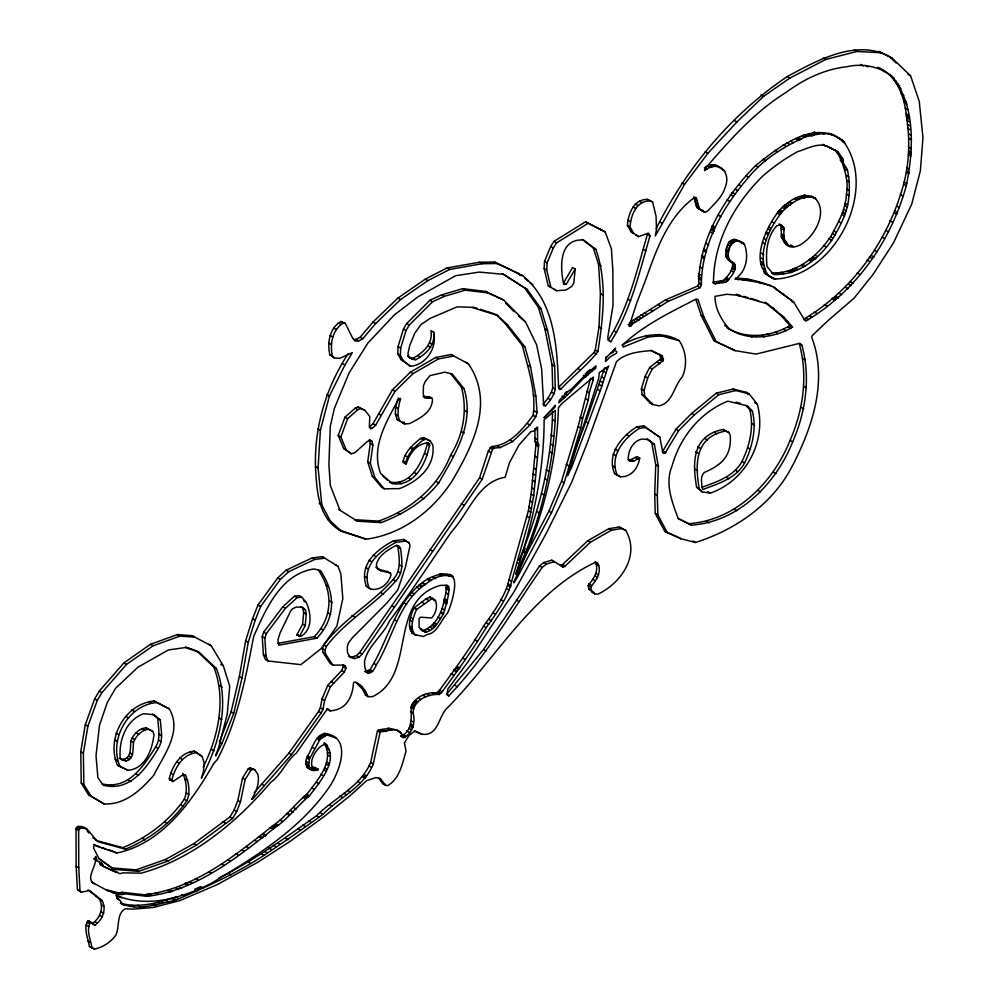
<?xml version="1.0" encoding="UTF-8"?>
<svg xmlns="http://www.w3.org/2000/svg" width="999" height="999" viewBox="0 0 999 999"><rect width="100%" height="100%" fill="white"/><g stroke="black" fill="none" stroke-linecap="round" stroke-linejoin="round"><path stroke-width="1.5" d="M439.41 694.455C428.446 693.668 412.737 700.199 413.186 713.161C415.609 721.99 412.537 734.115 403.509 737.574L400.886 736.063C412.287 731.768 411.65 717.357 411.014 707.429C414.26 696.902 429.545 689.572 439.41 694.455L442.245 691.658C457.542 670.741 472.652 649.924 486.163 627.672C496.053 613.436 507.767 598.488 511.6 581.343L529.657 517.857L533.741 495.629L538.673 445.129L537.612 442.957L535.002 441.446L534.902 428.509L537.512 430.02L537.612 442.957M519.03 560.377C538.686 513.411 551.623 463.012 552.547 411.963M555.157 421.128L555.269 410.339L544.13 419.742C544.055 472.552 532.517 524.637 515.596 574.375C538.936 526.848 551.935 473.963 555.157 421.128L552.547 419.617M726.373 257.542L735.214 264.71C736.038 271.466 730.631 277.41 726.348 281.893L715.321 283.791L712.699 282.292L723.726 280.382C728.021 275.899 733.416 269.955 732.604 263.199C724.075 259.178 724.55 249.575 728.845 242.407C733.291 236.813 739.735 241.009 744.355 244.156C749.1 256.056 746.515 271.653 735.039 279.071C746.578 280.157 759.877 281.993 771.465 286.139C760.152 281.643 747.914 278.197 735.564 278.234L738.186 279.745M203.197 767.107C218.356 736.8 226.361 699.587 213.848 667.095L196.466 650.699M625.749 530.407L621.89 528.558L611.488 530.182L590.409 542.22L565.209 566.033L563.086 566.933L560.464 565.422L562.587 564.522L587.787 540.709L608.878 528.671L619.28 527.047L625.749 530.407C640.384 555.544 621.078 583.141 597.976 594.143L594.68 593.881L591.433 590.459L590.809 587.05C595.991 580.332 602.397 572.215 597.689 562.986L595.516 562.262C531.58 592.419 496.341 658.079 448.339 706.867C438.136 715.109 439.223 736.313 422.077 734.277L415.472 731.58L413.386 732.042L408.978 735.514L404.408 742.956L406.044 751.086C402.497 763.298 399.612 778.845 387.637 785.676L385.364 785.127L380.382 778.558L375.786 777.584L366.683 780.619L350.424 795.379L324.55 816.233L289.997 841.445L258.029 862.125L217.183 884.652L179.733 900.636L153.197 907.479L133.017 909.14L125.225 908.765C116.221 913.96 119.88 926.872 115.772 935.214C110.852 942.094 102.835 947.389 94.543 949.05L89.398 946.415C88.174 938.548 82.892 927.609 88.212 920.741L94.917 925.161C102.685 919.717 106.806 909.327 102.06 900.561L89.548 890.484L81.144 892.257L77.41 889.547L76.136 866.208L76.024 828.883L77.822 826.51C88.249 825.037 91.346 836.663 98.289 841.845L125.375 849.162C149.775 839.247 171.965 822.502 186.875 800.723C190.497 792.594 188.961 782.729 185.377 774.824L183.466 774.55L172.889 781.555L169.568 779.695L169.306 778.396C172.34 765.971 180.332 752.447 194.281 751.086L202.135 756.555L204.171 762.724L203.421 771.877L201.361 778.184C218.731 745.279 230.419 704.72 216.458 668.606L199.076 652.197L185.352 647.552L168.344 649.962L137.949 667.195L115.509 688.336L107.293 702.497L99.5 725.237L96.016 755.781L97.89 777.684L103.222 785.251C130.22 791.957 146.004 768.518 158.192 748.551C163.836 739.934 160.802 729.545 160.364 720.029L154.021 714.747L143.631 713.711C125.924 720.117 118.806 740.247 120.167 757.729L121.778 759.964L126.149 760.876C134.528 759.103 132.63 748.713 133.516 742.457C135.777 736.051 141.558 729.969 148.564 729.307L152.66 731.268L153.983 734.477C152.385 749.475 145.442 768.755 128.022 770.304L117.495 765.209C105.807 738.835 124.937 703.658 154.133 700.998L169.293 708.878C182.667 731.643 163.574 755.319 153.696 775.386C140.909 790.009 124.875 805.107 103.996 803.92L88.436 794.642L81.244 783.029L80.769 751.573L85.29 724.75L94.63 698.925L99.251 691.158L123.851 662.936L150.474 644.293L177.435 634.59L191.983 635.651L211.226 645.754L223.301 665.784L229.745 686.338L227.248 714.048L218.831 747.015L215.559 755.906L221.99 743.481L233.729 713.386L241.983 678.096L248.239 642.345L255.17 620.254L260.614 606.505L280.307 579.457L288.761 571.665L314.86 559.39L324.875 558.191L322.265 556.693L312.25 557.879L286.139 570.154L277.697 577.946L258.004 604.994L252.56 618.743L245.629 640.834L239.36 676.585L231.106 711.887L219.38 741.982L221.99 743.481M835.439 136.076C825.374 131.331 815.259 134.765 805.344 136.851C784.19 146.591 763.736 158.841 748.663 177.198C722.739 206.93 701.385 244.767 701.348 285.152L700.187 287.612L668.156 301.373L632.704 323.676L630.094 322.165L665.546 299.862L697.577 286.101L698.738 283.641C699.088 238.486 724.687 197.003 755.581 165.572C778.184 147.827 813.973 117.932 843.081 140.884C879.407 189.635 834.59 276.96 774.725 279.046C746.328 268.194 765.796 227.472 778.783 211.064C787.624 201.711 801.735 190.672 814.709 197.939C838.748 221.091 780.743 277.747 780.981 225.737L779.532 224.538L783.89 227.972L783.865 238.561L788.623 245.629M767.906 275.312C755.881 254.683 768.905 228.209 782.479 211.413C790.733 203.109 802.534 194.206 814.709 197.939M594.68 593.881L588.823 588.96L588.199 585.539C593.369 578.833 599.787 570.704 595.079 561.488M444.056 600.699L445.954 592.857L446.103 585.339L448.713 586.85C449.275 596.203 445.954 605.419 443.206 614.235C439.16 620.666 430.032 638.211 420.404 629.183L422.589 630.581C435.102 627.022 442.008 612.637 444.056 600.699L446.665 602.21M693.88 196.89L696.84 207.342C700.886 209.328 705.394 215.11 709.24 209.353C715.421 202.685 722.389 196.553 725.099 187.55C731.618 172.015 718.256 159.465 704.632 170.592L704.632 169.193C729.108 140.822 754.12 112.213 786.25 92.308C803.87 79.121 825.274 68.943 846.89 66.758C862.05 63.074 879.732 66.446 892.02 76.386C916.17 105.644 913.461 150.574 906.28 185.802C891.058 241.084 856.056 291.471 806.255 320.741L803.646 319.243C854.07 289.548 889.522 238.299 904.17 182.055C909.402 161.014 910.002 138.986 906.605 117.645C904.869 97.902 897.689 75.824 877.959 67.283M628.383 459.69L631.081 459.59L637.1 456.543L639.71 458.042C638.174 468.056 631.331 477.347 620.342 476.748L614.585 473.576C606.393 454.345 621.428 436.501 636.875 426.748L643.568 425.899L659.864 437.112L662.886 453.047L665.009 453.246L678.608 430.681L694.342 414.897L718.805 394.705L735.751 390.522L749.088 393.881L757.292 404.046C767.207 440.834 746.265 480.544 710.301 493.156L702.06 491.845L696.603 487.187C692.207 461.75 692.569 435.626 722.901 429.508L728.983 432.567L730.257 435.239C731.643 455.981 722.027 464.722 704.382 472.427C699.675 476.61 701.897 483.953 702.397 489.298L703.034 489.435C718.518 483.491 736.013 478.533 744.592 462.949C752.297 447.065 756.792 428.546 752.372 411.101L747.489 405.894L727.846 401.186C700.449 412 679.882 437.437 672.215 465.596C664.585 483.179 671.977 501.873 678.259 518.668L691.258 525.149C738.298 522.09 775.936 483.941 792.694 441.858C805.856 411.65 810.788 377.222 801.86 345.142L799.675 343.319L756.156 354.096L735.189 350.661L713.823 340.559L701.286 315.584L695.966 299.663M617.207 475.087C609.015 455.856 624.038 437.999 639.485 428.259L646.191 427.41M702.06 491.845L699.225 488.698C694.829 463.261 695.179 437.137 725.511 431.019L728.983 432.567M656.106 228.808C686.176 168.369 731.081 114.236 787.287 76.561C817.507 60.127 858.853 37.15 892.194 58.229L910.589 75.837L919.255 101.386L922.976 137.687L920.366 170.841L911.725 204.121L893.543 242.807L873.101 274.35L854.145 298.114L827.984 320.654L812.162 335.676L811.7 337.212C828.795 381.88 811.2 431.293 789.485 471.278C769.168 506.593 733.766 530.332 695.504 542.482L680.881 538.748L664.847 531.431L655.232 513.361L654.682 493.968L655.756 464.822L651.748 442.832L646.952 438.973M667.457 532.942L657.841 514.86L657.292 495.479L658.366 466.321L654.37 444.343L648.363 439.523L641.658 439.098C632.617 441.246 627.797 451.286 628.284 459.902L629.657 461.251L633.703 461.101L639.71 458.042M94.917 925.161L92.308 923.65C100.075 918.218 104.183 907.816 99.45 899.05L88.074 889.897M566.308 284.178L563.698 282.667L572.589 267.557L575.199 269.068L566.308 284.178L563.736 284.428C559.977 267.532 558.703 238.374 583.578 240.01L595.928 249.475C607.367 282.055 603.221 318.107 597.877 351.586C587.3 365.234 572.976 376.086 561.176 388.811L558.566 387.3L593.98 352.535L595.254 350.075L599.038 327.023L600.424 293.656L598.563 264.398L593.306 247.964L582.205 239.448M407.679 356.069L409.627 357.767L413.087 358.191C423.476 352.647 433.104 343.581 430.956 330.632L433.566 332.143C437.562 347.302 426.311 364.947 410.452 366.308L400.986 359.478L397.752 353.921L398.077 346.591L403.409 329.083L406.668 323.539L429.895 300.274L441.583 294.892L462.712 288.636L485.614 291.458L503.721 300.1L525.486 321.89L536.675 344.992L541.67 369.155L543.656 405.769L545.679 405.744L550.574 399.75L554.058 393.643L555.307 389.26L554.657 366.271L547.564 330.532L540.909 308.654L527.272 289.523L503.583 274.313L479.37 272.078L455.606 275.712L417.982 296.828L394.418 314.847L367.819 343.144L349.138 372.877L334.39 408.341L330.282 426.336L328.908 464.523L330.332 485.514L339.935 510.089M423.064 396.528L429.27 396.69L431.893 398.189L432.492 399.625C431.993 412.525 419.568 418.456 409.615 423.576L404.645 423.938L397.115 419.455L395.342 414.073L395.654 407.08L397.677 399.563M410.452 366.308L403.596 360.976L400.362 355.432L400.686 348.102L406.019 330.594L409.278 325.05L432.505 301.785L444.193 296.403L465.322 290.147L488.224 292.957L503.721 300.1M397.115 419.455L399.725 420.954L397.952 415.584L398.264 408.591L400.424 398.389L398.414 399.55C386.351 421.853 370.629 447.402 380.644 473.451L392.27 483.591C414.373 487.45 427.048 462.05 429.582 443.906L428.072 442.857C416.308 443.706 409.353 453.896 406.206 464.085L402.997 462.537C404.32 452.16 412.912 444.617 420.604 438.436L423.489 437.674L427.722 439.523L430.332 441.021L432.842 445.167C435.477 466.795 417.794 481.618 399.475 488.598L384.24 488.811L381.63 487.3L372.302 476.186L367.719 461.813L370.267 443.618L369.318 439.76L371.94 441.271L372.889 445.129L370.329 463.324L374.925 477.697L384.24 488.811M115.047 871.877L100.837 864.972L99.463 862.112L102.073 863.623L103.459 866.483L120.005 873.738L122.69 872.851L141.096 873.176C192.283 859.29 236.488 822.589 270.866 782.242C281.493 774.612 286.076 761.188 296.316 753.084L326.698 709.814L328.196 709.49L330.07 710.776C346.079 710.077 352.46 697.602 353.534 682.792L354.47 681.992C360.951 683.241 365.584 690.846 368.082 696.665L372.502 696.665C417.57 675.087 387.038 600.724 440.272 585.414L447.315 585.264L448.713 586.85M575.199 269.068L573.801 283.154L571.79 286.376L566.096 289.997L556.73 290.734L548.264 285.826L544.118 268.481L544.517 261.363L550.699 246.503L554.02 241.371L585.539 221.766L605.182 231.905L611.388 248.801L612.837 270.292L613.036 305.132L607.817 337.15L608.216 339.747L610.789 341.783C630.993 309.69 639.51 272.04 649.974 235.989L648.413 233.092L638.686 236.613L636.063 235.115M548.264 285.826L550.886 287.337L546.728 269.992L547.127 262.874L553.321 248.014L556.63 242.869L588.149 223.277L605.182 231.905M774.45 274.625L771.827 273.114C796.465 273.526 817.457 256.406 830.556 236.726C837.886 223.451 845.616 209.678 846.453 194.156C848.825 181.506 844.542 169.181 840.534 158.104L835.639 150.574L829.57 147.552L838.248 152.085L843.144 159.615C842.045 163.898 846.852 166.821 847.602 170.841C849.962 182.03 849.862 193.681 847.714 204.907C844.842 217.632 838.473 229.383 831.655 240.384C818.518 259.153 797.339 276.011 773.426 274.238L767.02 266.471C765.634 252.31 766.658 236.788 776.822 225.662L780.806 225.112L782.142 226.036M465.796 362.312L468.406 363.823C494.742 402.435 472.952 445.479 452.185 480.819C432.892 510.826 402.135 534.365 366.208 539.21L341.608 531.393C317.719 518.369 316.758 490.509 315.472 466.446C314.41 426.311 326.261 387.075 348.239 353.596M341.608 531.393L330.232 520.891L321.84 504.957L318.082 467.957L320.379 430.294L329.395 396.091L344.93 365.022L352.335 352.622L339.897 358.304L334.303 357.929L329.845 354.757C327.06 342.907 329.633 328.059 340.821 321.491L345.342 323.426L352.497 337.837L354.957 341.021L358.653 340.934L362.762 338.748L375.636 323.539L400.587 299.538L427.947 280.619L449.6 269.468L482.017 263.736L497.115 263.536L519.093 273.826L521.028 275.499L522.502 275.499C555.569 302.247 557.167 349.026 558.591 388.236L559.665 389.635L561.176 388.811M405.606 464.048C406.943 453.658 415.522 446.116 423.226 439.947L426.098 439.185L430.332 441.021M593.119 379.845L593.294 377.073L561.825 403.608L558.453 407.617C556.593 468.081 540.059 527.859 513.748 582.13L513.798 582.929L516.558 578.808L551.523 512.687L564.16 482.729L580.756 428.121L582.554 418.668L588.236 400.199L589.31 392.782L593.119 379.845L590.509 378.346L578.134 426.61L561.55 481.218L548.913 511.176L522.689 560.764M537.512 430.02L537.699 427.285L536.9 427.26L533.928 430.981L530.769 431.755L519.018 444.955L509.49 462.699L505.144 477.26C477.772 481.693 468.656 513.399 451.436 531.855C430.944 561.638 411.201 592.045 389.548 620.916C383.229 635.264 368.169 645.479 364.66 660.826C363.661 673.164 370.429 678.621 376.386 664.847C392.432 638.973 398.551 602.147 425.474 584.303C432.155 578.771 441.271 573.826 450.162 576.098C460.339 576.735 450.649 607.517 447.277 613.486C441.233 619.83 436.838 633.541 427.347 634.365L423.539 636.463L415.022 634.802L411.963 632.979C406.78 625.424 410.751 615.546 413.886 608.054L426.049 598.863L429.982 597.19C439.835 599.45 436.863 612.499 431.668 617.956L420.379 617.17L419.056 618.818L419.105 627.472L425.199 632.092M415.022 634.802C409.041 627.634 413.424 617.032 416.496 609.552L431.918 598.701L435.502 600.574M728.983 259.041C725.574 250.337 733.703 234.615 743.855 243.719M101.973 783.878C128.509 789.984 143.431 766.283 155.569 747.04C161.226 738.436 158.192 728.034 157.755 718.531L152.46 714.11M436.8 692.956L439.622 690.147C454.932 669.23 470.042 648.413 483.553 626.173C493.444 611.925 505.157 596.99 508.991 579.832L528.396 510.751L531.131 494.118L536.063 443.618L535.002 441.446M638.686 236.613L631.043 231.743L627.422 225.387C628.196 213.961 633.703 199.201 647.414 199.363L652.634 202.01L656.056 216.196L656.53 229.433L655.257 236.026L684.577 184.365L707.791 153.396L736.937 121.94L763.661 96.291L789.897 78.059L825.923 59.403L857.017 51.461L881.63 52.785L892.194 58.229M631.043 231.743L633.666 233.254L630.032 226.898C630.806 215.472 636.326 200.712 650.037 200.861L652.634 202.01M119.168 758.453L123.539 759.365C131.905 757.592 130.02 747.202 130.906 740.946C133.167 734.54 138.948 728.458 145.954 727.796L152.66 731.268M322.265 556.693L337.987 566.283L340.846 573.813L342.819 598.576L336.888 626.098L321.129 648.651L300.886 664.66L267.994 660.963L265.384 659.465L263.386 654.632L262.225 636.6L263.661 632.205L282.792 606.83L294.468 596.178L299.026 595.566L301.636 597.065L306.256 602.409C311.176 613.186 312.862 629.17 301.111 636.238L299.463 636.45L296.84 634.939L302.585 624.188L303.684 612.649L302.897 608.503L300.924 606.655M299.463 636.45L305.195 625.686L306.293 614.148L305.507 610.002L302.547 607.242L296.303 607.03L292.557 608.816L290.784 610.789L280.082 632.879L277.922 640.034L278.808 645.192L316.958 638.161C335.964 617.807 335.589 593.119 320.492 570.529L314.011 568.968C280.794 573.901 265.784 609.278 253.684 636.375C245.579 678.571 237.462 721.178 217.258 759.665L213.886 763.311C191.97 801.323 162.325 843.581 116.683 853.034L94.78 845.391L93.706 846.453L93.694 848.263L98.901 858.453L114.236 869.405L138.624 871.365L168.082 861.013L196.466 845.129L232.517 818.493L236.676 811.563L240.472 801.985L245.142 779.57L250.936 770.241L252.71 769.342L254.733 769.705L257.842 774.325C259.84 783.291 256.094 791.857 251.548 799.312L252.934 798.75L291.508 754.657L321.191 712.911L322.952 709.39L324.638 700.499L330.357 686.85L344.418 671.977L345.841 668.281L345.517 666.171L342.907 664.672L343.219 666.77L341.808 670.466L327.747 685.351L322.015 698.988L320.342 707.891L318.581 711.413L288.898 753.146L254.121 792.869M318.144 769.18L314.098 769.068L311.476 767.557L315.197 767.507L318.144 769.18L318.019 770.142L313.886 770.504C305.719 770.067 304.395 761.887 307.505 755.918C312.787 748.363 314.348 736.575 324.25 733.453C352.222 736.3 340.184 769.63 330.994 784.365L330.319 785.464C301.161 829.095 254.67 857.105 210.427 883.828C181.169 897.939 147.889 908.503 115.971 895.316L118.594 896.827M309.952 768.918L308.641 765.134L309.553 758.753L319.98 739.422L326.86 734.952L336.526 738.061M375.736 567.12L378.059 569.18L387.887 571.653L390.497 573.164L391.009 574.8C388.836 583.603 380.357 590.696 370.966 589.223L366.308 586.176C358.741 564.685 376.148 549.887 393.394 540.884L403.521 539.497L409.29 543.056L409.99 545.779L405.494 566.82L397.777 590.034L386.563 603.359L352.522 637.612L348.639 642.682L347.302 646.578L347.465 652.609L350.062 657.33L354.695 658.578L359.153 657.042L362.262 654.058L482.167 479.37L492.569 449.313L494.168 448.027L500.174 447.564L512.612 441.57L529.945 425.025L535.739 416.833L537.087 412.562L535.914 396.428L530.581 367.008L524.987 347.003L507.392 324.6L495.804 314.26L504.782 323.102L522.377 345.492L524.987 347.003M370.966 589.223L368.918 587.674C361.351 566.196 378.758 551.398 396.004 542.382L406.131 541.008M409.627 357.767L412.237 359.278L415.696 359.702C426.086 354.158 435.726 345.092 433.566 332.143M678.246 518.456L688.636 523.651C735.689 520.579 773.313 482.442 790.084 440.359C803.246 410.152 808.179 375.711 799.25 343.631L801.86 345.142M315.397 768.631L315.197 767.507M121.953 892.294L144.618 894.817C193.968 888.973 234.827 855.843 272.652 825.848C285.514 817.17 295.055 803.958 306.893 794.242C317.382 780.356 335.002 761.213 324.038 742.844C341.308 758.179 319.081 782.779 309.503 795.753C297.665 805.469 288.137 818.681 275.274 827.359C237.437 857.354 196.578 890.484 147.24 896.328L124.563 893.805L121.953 892.294L119.006 893.056L106.006 889.684C111.538 892.095 118.456 896.028 124.563 893.805M431.893 398.189L424.575 397.952L423.264 394.031L423.451 385.589L425.312 381.431L429.97 375.636L444.755 372.177L452.247 373.963L464.085 388.723C474.775 423.963 455.432 453.583 438.711 482.954C423.926 501.585 403.159 514.323 381.094 522.627L357.417 521.203L354.807 519.705L378.484 521.116C410.414 510.002 438.149 487.187 450.624 455.169C463.324 434.815 467.619 410.527 461.476 387.225L450.549 373.589M277.722 643.406L314.348 636.65C332.63 617.382 333.341 591.995 318.544 570.367M334.303 357.929L332.455 356.256C329.682 344.405 332.242 329.57 343.431 323.002L345.342 323.426M621.94 345.017C639.522 335.452 660.689 329.895 679.12 340.609C686.363 351.261 687.562 365.284 682.255 377.01C674.038 385.751 672.639 403.259 659.003 405.844L652.672 404.47L650.062 402.959L642.12 394.68L641.42 388.986L645.054 376.436L649.662 367.457L660.701 358.903L659.777 354.608L650.948 350.337M652.672 404.47L644.742 396.191L644.03 390.497L647.664 377.947L652.272 368.968L663.324 360.414L662.387 356.106L659.777 354.608M103.996 803.92L91.046 796.153L83.854 784.527L83.379 753.084L87.9 726.261L97.253 700.436L101.873 692.669L126.461 664.435L153.084 645.804L180.045 636.101L194.605 637.15L191.983 635.651M701.798 487.375C716.92 481.768 733.641 476.523 741.982 461.438C749.675 445.554 754.183 427.035 749.762 409.59L745.853 405.432M98.651 858.641L111.626 867.894L136.014 869.867L165.459 859.502L193.843 843.618L229.907 816.982L234.066 810.064L237.862 800.474L242.52 778.059L248.314 768.743L250.087 767.831L254.733 769.705M120.117 766.72C108.416 740.334 127.547 705.169 156.743 702.509L169.293 708.878M345.517 666.171L343.194 665.122L332.879 665.109L330.269 663.611L322.789 652.172L322.465 648.688L323.813 644.904C343.231 619.068 372.103 603.571 393.107 579.545C401.623 570.529 399.213 558.116 397.964 547.002L396.628 545.067M332.879 665.109L325.412 653.683L325.075 650.199L326.423 646.403C345.841 620.566 374.725 605.069 395.716 581.056C404.233 572.04 401.823 559.627 400.587 548.513L398.564 545.604L395.492 545.741C387.762 550.112 378.296 555.382 376.386 564.847L377.185 567.607L380.669 570.691L390.497 573.164M218.694 878.059C253.509 860.776 284.79 837.999 316.496 815.783C334.166 797.876 360.527 786.85 370.654 762.474L377.46 730.868L378.409 730.007C387.337 728.121 399.925 727.06 403.509 737.574M178.546 898.476L175.936 896.965C158.429 902.809 138.961 908.466 120.367 903.183C137.85 911.762 157.13 903.733 174.9 900.461C205.432 887.312 236.076 873.638 264.061 855.281C283.966 842.057 303.559 828.296 323.039 814.297C339.385 797.289 364.16 787.1 373.276 763.973L380.082 732.379L381.019 731.518C387.724 732.03 393.781 726.847 400.312 732.117M575.711 447.764L585.976 421.703L604.632 367.782L607.255 369.293L600.249 390.809L571.703 467.207L567.469 475.711L598.701 378.321L599.3 372.59L608.791 366.059L607.255 369.293M81.144 892.257L80.032 891.058L78.759 867.719L78.634 830.394L80.432 828.021L86.676 828.745M610.789 341.783L608.166 340.272C628.383 308.179 636.9 270.529 647.364 234.478L649.974 235.989M92.02 947.914C90.784 940.059 85.502 929.12 90.822 922.252L91.496 922.414M392.27 483.591L389.66 482.08C411.588 486.051 422.527 461.738 427.222 444.368L429.832 445.879M545.679 405.744L543.069 404.233L547.964 398.239L551.436 392.132L552.697 387.762L552.047 364.772L544.954 329.021L538.299 307.143L524.662 288.012L502.222 273.614M172.889 781.555L171.915 779.907C174.95 767.482 182.942 753.945 196.903 752.597M348.601 656.131L352.085 657.067L356.543 655.531L359.652 652.547L479.557 477.859L488.349 451.024L491.545 446.516C509.852 445.329 522.914 429.071 533.129 415.322C536.488 392.07 528.009 368.069 522.377 345.492M267.994 660.963L265.996 656.143L264.835 638.099L266.271 633.716L285.402 608.329L297.078 597.677L301.636 597.065M95.667 840.334L122.765 847.651C147.165 837.736 169.355 821.003 184.266 799.212C187.874 791.083 186.351 781.23 182.767 773.326M371.94 441.271L370.354 440.359L367.295 441.483L354.77 452.809L351.286 453.783L343.681 448.489L338.236 435.477L344.98 417.182L355.232 408.154L358.117 407.005L364.885 410.327L369.78 416.508L369.343 427.01L370.454 428.933L372.127 428.384L375.674 425.199L394.992 391.371L413.124 373.576L438.461 358.928L453.683 356.019L451.073 354.508L435.851 357.417L410.502 372.065L392.382 389.86L373.052 423.688L369.518 426.873L372.127 428.384M351.286 453.783L346.291 450L340.859 436.988L347.59 418.693L357.842 409.665L360.726 408.504L364.885 410.327M523.476 552.534L525.149 548.226M365.222 671.453L370.167 669.692L373.776 663.336C389.822 634.852 398.151 596.79 427.922 578.746C435.539 575.274 445.504 571.066 452.997 576.523M665.009 453.246L662.387 451.735L675.998 429.17L691.72 413.386L716.196 393.206L733.141 389.023L746.478 392.37L749.088 393.881M632.704 323.676L630.844 325.999L629.133 326.411L636.85 302.685L645.766 279.608C656.355 249.713 667.844 216.82 694.642 197.377L696.253 197.665L699.45 208.853M447.452 693.206L483.528 649.525L539.547 565.983L543.756 562.524L551.748 560.214L554.358 561.725L546.366 564.035L542.157 567.494C511.7 610.839 485.539 657.841 448.539 696.053L447.102 693.868L447.827 689.123L468.306 661.4L514.148 591.608L546.203 533.454L571.578 482.455L587.037 443.519L616.433 361.813C625.124 353.009 639.248 351.548 651.036 350.624L662.387 356.106M605.544 357.717L606.505 356.518M353.584 339.485L356.044 339.435L360.152 337.237L373.027 322.028L397.964 298.027L425.337 279.121L446.978 267.957L479.408 262.238L494.505 262.025L519.093 273.826M566.608 391.608L564.66 393.618L567.27 395.129L583.703 378.171L595.791 368.057L595.904 365.871L584.34 375.899L571.765 388.823L567.857 391.533L559.54 400.124L558.766 402.897L567.27 395.129M586.376 372.702L588.561 370.641M726.773 327.522C745.991 339.86 771.116 336.613 789.972 325.612L792.582 327.123C772.314 339.136 743.356 341.858 724.675 325.299M609.477 353.908L613.299 352.21L614.235 350.262M723.9 170.205C718.219 165.534 710.976 162.125 704.432 167.882L707.042 169.393M679.12 340.609L661.251 335.901L648.463 336.888L623.151 347.09L622.652 344.942C643.868 324.95 670.504 312.275 696.153 299.038L698.089 299.725L703.895 317.095L716.433 342.07M355.731 682.217L362.737 689.36L365.472 695.154L366.546 694.767M703.184 210.402L701.148 210.277L696.84 207.342M296.84 634.939L298.501 634.727M404.52 422.252L402.035 422.427L404.645 423.938M715.321 283.791L713.523 283.329C713.099 242.482 734.203 203.871 762.999 175.836C773.626 166.671 785.052 158.441 797.527 151.723C808.528 148.302 821.278 140.384 832.179 149.063M772.115 277.535L775.561 279.008M329.395 710.189L326.785 708.678L330.856 710.801M806.255 320.741L804.694 320.204L793.518 301.798L773.588 287.138L780.119 292.282M592.07 592.382L594.268 592.544M326.648 744.342C318.294 743.268 306.343 763.361 314.098 769.068M650.062 402.959L652.584 403.509M735.813 402.21L740.346 403.296M378.596 778.146L382.754 783.616L385.027 784.165M729.382 329.033C721.478 320.217 714.922 308.504 714.984 296.353L726.76 294.28L736.588 295.142L767.519 303.783L784.028 317.357L792.582 327.123M740.721 295.542L736.363 294.318L738.973 295.816M743.618 296.353L747.989 297.59M750.886 298.401L755.244 299.638M786.013 244.131L787.062 244.418M473.064 307.093L477.322 308.429M480.169 309.328L494.38 313.811M498.426 315.759L471.403 307.255L457.067 306.88L430.232 318.331L421.054 324.475L414.66 333.404L409.715 345.629L407.992 353.359L408.341 355.881L412.237 359.278M101.586 847.577L105.744 848.9M108.529 849.774L112.687 851.086M338.998 529.895L366.208 539.21M185.477 646.977L195.092 650.224M113.674 870.828L117.395 872.227M765.284 273.801L774.725 279.046M307.342 767.419L313.886 770.504M414.185 730.619L422.077 734.277M93.506 844.43L100.2 847.14M664.847 531.431L676.922 536.65M89.398 946.415L94.543 949.05M117.495 765.209L128.022 770.304M713.823 340.559L735.189 350.661M828.208 146.928L822.739 144.405L825.349 145.916M169.568 779.695L170.28 780.044M108.616 891.183L91.821 882.204L94.443 883.703C84.178 878.795 98.214 864.784 95.142 857.08L95.879 856.43L96.965 860.651L94.343 859.14L102.073 863.623M768.843 284.628L776.198 288.649M451.073 354.508L468.406 363.823M614.585 473.576L620.342 476.748M831.393 133.754L843.081 140.884M879.008 51.274L881.63 52.785M907.966 74.326L910.589 75.837M854.407 49.95L857.017 51.461M882.854 70.529L885.464 72.04M889.397 74.888L892.02 76.386M891.608 76.623L894.217 78.134M893.556 79.633L896.165 81.131M895.791 82.692L898.401 84.191M865.359 65.36L867.969 66.871M897.139 84.44L899.749 85.951M860.738 64.423L863.348 65.922M898.488 87.075L901.098 88.586M901.148 93.844L903.758 95.342M903.883 100.337L906.505 101.836M904.42 102.522L907.03 104.033M823.313 57.892L825.923 59.403M905.119 108.004L907.741 109.515M905.843 113.549L908.453 115.047M906.205 115.634L908.815 117.145M906.605 117.645L909.215 119.143M906.942 120.342L909.552 121.841M907.317 124.4L909.927 125.911M907.754 128.347L910.364 129.845M908.728 133.854L911.338 135.352M908.903 138.262L911.525 139.773M787.287 76.561L789.897 78.059M908.491 147.153L911.113 148.664M908.615 150.812L911.225 152.323M908.553 152.71L911.175 154.221M908.316 154.645L910.926 156.144M906.855 167.844L909.465 169.355M906.63 171.029L909.24 172.54M906.455 172.14L909.065 173.651M836.837 137.15L839.447 138.661M843.968 141.733L840.459 139.373M828.633 133.104L831.255 134.615M842.244 141.533L844.854 143.044M761.038 94.793L763.661 96.291M821.253 132.63L823.863 134.128M904.17 182.055L906.792 183.566M814.922 132.218L817.532 133.729M814.247 132.18L816.857 133.691M813.748 132.268L816.358 133.779M903.67 184.291L906.28 185.802M812.824 132.717L815.446 134.228M811.2 133.791L813.823 135.302M810.264 134.278L812.874 135.777M808.878 134.49L811.488 136.001M834.752 149.937L837.362 151.448M835.639 150.574L838.248 152.085M836.95 152.572L839.572 154.083M805.419 134.877L808.029 136.388M803.833 135.065L806.443 136.563M839.635 156.381L842.244 157.892M802.734 135.34L805.344 136.851M840.134 157.08L842.756 158.579M802.06 135.664L804.67 137.175M840.534 158.104L843.144 159.615M840.459 158.629L843.081 160.14M840.396 159.54L843.006 161.051M900.349 194.543L902.971 196.054M840.334 160.202L842.944 161.713M840.521 160.764L843.131 162.275M798.888 137.562L801.498 139.073M797.389 138.474L800.012 139.985M796.265 139.086L798.875 140.597M843.855 166.583L846.465 168.094M844.992 169.331L847.602 170.841M790.746 141.209L793.356 142.72M846.103 175.399L848.713 176.91M786.962 142.82L789.572 144.318M896.727 206.119L899.337 207.63M846.503 180.22L849.113 181.731M783.291 144.693L785.901 146.204M894.954 211.076L897.564 212.587M734.327 120.429L736.937 121.94M894.142 212.775L896.752 214.285M846.74 189.136L849.35 190.647M774.849 150.275L777.472 151.786M846.453 194.156L849.063 195.654M889.934 220.729L892.544 222.24M845.104 203.396L847.714 204.907M844.667 205.519L847.289 207.03M763.024 159.166L765.634 160.677M886.013 230.369L888.635 231.88M843.493 209.266L846.103 210.764M842.756 211.85L845.379 213.361M842.557 212.512L845.166 214.023M812.1 196.428L815.334 198.376M882.167 237.088L884.789 238.586M811.151 196.216L816.046 199.163M841.845 214.385L844.455 215.896M755.581 165.572L758.191 167.083M807.417 195.667L810.027 197.178M804.857 195.142L807.479 196.641M804.295 195.13L806.917 196.641M803.845 195.28L806.455 196.791M803.371 195.629L805.981 197.14M802.459 196.229L805.069 197.727M801.91 196.553L804.52 198.064M799.887 196.903L802.497 198.401M796.79 197.502L799.4 199.013M838.348 221.416L840.958 222.914M795.691 197.877L798.301 199.388M794.467 198.514L797.077 200.025M705.182 151.885L707.791 153.396M746.053 175.687L748.663 177.198M874.462 250.337L877.072 251.848M789.535 202.085L792.145 203.596M787.774 203.484L790.396 204.995M833.79 230.944L836.4 232.455M785.876 204.583L788.486 206.094M715.234 164.798L718.256 166.458M717.819 166.483L720.441 167.994M784.739 205.145L787.349 206.656M714.11 164.723L716.72 166.234M721.29 168.706L724.949 171.154M871.415 255.557L874.038 257.055M713.486 164.748L716.096 166.246M784.09 205.507L786.7 207.005M832.492 233.554L835.102 235.065M783.154 206.144L785.763 207.655M711.288 165.047L713.898 166.558M869.367 256.993L871.977 258.504M782.167 207.243L784.777 208.741M709.265 165.484L711.875 166.995M707.729 166.046L710.339 167.557M830.556 236.726L833.166 238.237M738.885 184.603L741.495 186.114M867.045 260.027L869.654 261.526M779.869 209.915L782.479 211.413M829.033 238.873L831.655 240.384M778.783 211.064L781.393 212.575M778.184 211.813L780.793 213.324M777.172 213.249L779.782 214.748M735.102 189.098L737.712 190.609M731.992 192.507L734.615 194.018M823.438 245.404L826.048 246.915M730.232 194.58L732.854 196.091M779.07 223.963L781.68 225.462M780.182 225.137L782.791 226.648M780.981 225.737L783.591 227.248M781.28 226.461L783.89 227.972M771.902 221.79L774.512 223.301M781.343 228.571L783.953 230.07M857.154 272.952L859.777 274.463M727.06 199.912L729.682 201.423M781.143 233.903L783.753 235.414M768.531 226.898L771.153 228.409M781.093 235.389L783.716 236.888M814.934 255.195L817.557 256.693M781.131 236.476L783.753 237.987M767.507 228.721L770.117 230.22M781.255 237.05L783.865 238.561M781.643 237.899L784.252 239.398M782.192 238.836L784.814 240.347M813.236 257.03L815.858 258.541M783.253 240.147L785.863 241.658M812.736 257.492L815.346 259.003M790.596 244.955L793.206 246.466M681.955 182.854L684.577 184.365M784.265 241.945L786.875 243.456M811.8 257.929L814.41 259.44M765.896 232.068L768.518 233.579M785.177 243.331L789.672 245.929M810.589 258.566L813.198 260.077M850.461 281.693L853.071 283.204M765.496 233.042L768.106 234.553M810.002 258.891L812.612 260.389M808.628 259.977L811.238 261.476M848.488 284.103L851.098 285.614M763.711 238.274L766.333 239.785M694.043 198.576L696.653 200.087M845.216 287.175L847.826 288.674M694.692 201.623L697.314 203.122M718.231 215.147L720.841 216.658M802.884 264.423L805.494 265.934M762.649 242.557L765.259 244.068M695.404 203.983L698.014 205.482M801.136 265.497L803.758 266.995M696.178 205.844L698.801 207.355M697.265 207.667L704.882 212.138M701.148 210.277L704.47 212.075M795.179 267.919L797.801 269.418M839.023 293.207L841.633 294.705M792.869 268.669L795.491 270.18M791.158 269.643L793.768 271.154M761.138 253.084L763.76 254.595M835.926 296.316L838.536 297.827M712.25 225.562L714.859 227.06M741.246 242.208L744.355 244.156M738.748 241.159L741.358 242.67M835.089 296.878L837.699 298.376M735.414 239.585L738.024 241.096M712.075 226.411L714.685 227.922M734.39 239.273L737 240.784M789.31 270.816L791.92 272.327M733.978 239.335L736.588 240.846M733.191 239.623L735.801 241.134M788.211 271.278L790.821 272.789M833.191 297.852L835.801 299.35M711.837 228.309L714.447 229.807M732.03 240.372L734.64 241.883M711.713 229.008L714.322 230.507M832.13 298.401L834.739 299.912M760.689 257.854L763.298 259.353M831.692 298.713L834.302 300.224M711.5 229.77L714.123 231.281M730.669 241.021L733.278 242.532M730.019 241.383L732.629 242.894M729.382 241.795L731.992 243.306M781.106 272.215L783.716 273.726M710.714 231.868L713.323 233.379M728.845 242.407L731.455 243.918M760.651 261.301L763.261 262.812M728.496 243.044L731.118 244.555M760.788 262.987L763.398 264.485M761.001 263.798L763.623 265.297M727.659 244.942L730.281 246.441M776.011 273.002L778.621 274.513M647.414 199.363L650.037 200.861M773.526 273.239L776.148 274.75M726.835 247.265L729.457 248.763M762.549 267.907L765.159 269.418M824.337 304.545L826.947 306.056M726.248 249.375L728.87 250.886M763.748 271.591L766.358 273.089M764.247 272.752L766.857 274.263M639.485 201.174L642.095 202.685M764.522 273.152L767.145 274.663M725.961 251.186L728.571 252.685M725.774 253.758L728.383 255.257M706.081 243.431L708.691 244.942M725.873 255.906L728.496 257.417M635.314 203.983L637.924 205.482M726.173 257.18L728.795 258.691M727.846 258.803L730.456 260.314M731.193 261.463L733.803 262.974M731.892 262.138L734.502 263.636M732.604 263.199L735.214 264.71M659.59 221.878L662.212 223.389M732.604 264.011L735.214 265.522M633.129 207.005L635.751 208.516M814.585 312.113L817.194 313.611M783.828 294.655L781.218 293.144L793.518 301.798M703.708 249.026L706.33 250.524M732.592 266.146L735.214 267.645M732.667 266.87L735.276 268.369M758.616 282.018L761.226 283.529M703.146 250.512L705.769 252.023M732.417 267.857L735.027 269.368M732.105 268.531L734.727 270.042M749.05 279.358L751.673 280.856M746.203 278.783L748.813 280.282M809.49 315.821L812.1 317.332M730.868 270.529L733.478 272.04M701.648 255.394L704.27 256.905M741.071 278.609L743.693 280.12M701.373 256.993L703.995 258.504M805.806 318.069L808.416 319.58M627.822 220.105L630.431 221.616M726.385 277.61L728.995 279.108M725.386 279.183L727.996 280.694M767.519 303.783L764.909 302.272L781.418 315.859L789.972 325.612M771.578 307.105L774.188 308.616M723.726 280.382L726.348 281.893M699.762 266.833L702.384 268.344M627.422 225.387L630.032 226.898M723.051 280.482L725.661 281.993M756.705 300.037L759.315 301.548M721.465 280.994L724.075 282.505M781.418 315.859L784.028 317.357M720.416 281.256L723.026 282.767M785.614 320.667L788.223 322.178M716.62 281.668L719.23 283.167M698.513 273.801L701.123 275.299M788.124 327.098L790.733 328.609M698.264 276.373L700.886 277.884M698.313 278.496L700.923 280.007M783.578 329.283L786.201 330.794M643.381 249.363L645.991 250.874M698.613 282.342L701.223 283.853M698.738 283.641L701.348 285.152M598.988 228.584L601.598 230.095M697.577 286.101L700.187 287.612M585.539 221.766L588.149 223.277M775.274 332.08L777.884 333.591M767.294 333.678L769.904 335.189M802.697 358.291L805.306 359.802M761.688 335.464L764.297 336.975M749.412 335.614L752.022 337.125M593.306 247.964L595.928 249.475M737.562 332.655L740.172 334.166M701.286 315.584L703.895 317.095M665.546 299.862L668.156 301.373M598.563 264.398L601.173 265.909M554.02 241.371L556.63 242.869M803.621 386.363L806.23 387.874M657.929 304.395L660.551 305.906M550.699 246.503L553.321 248.014M650.062 309.478L652.672 310.989M628.059 299.225L630.669 300.724M644.243 312.874L646.852 314.373M641.071 314.635L643.681 316.146M801.186 407.53L803.808 409.028M544.517 261.363L547.127 262.874M600.424 293.656L603.034 295.167M638.349 316.883L640.971 318.394M636.338 318.531L638.96 320.042M635.789 318.918L638.398 320.429M658.628 334.39L661.251 335.901M544.118 268.481L546.728 269.992M633.254 320.279L635.864 321.79M630.819 321.591L633.428 323.102M629.37 322.964L631.992 324.475M628.221 324.5L630.844 325.999M645.854 335.389L648.463 336.888M733.141 389.023L735.751 390.522M754.682 402.535L757.292 404.046M554.12 289.235L556.73 290.734M522.502 275.499L518.406 273.988L521.028 275.499M660.913 357.642L663.536 359.153M494.505 262.025L497.115 263.536M614.06 330.969L616.67 332.48M749.762 409.59L752.372 411.101M530.369 283.192L532.991 284.703M660.701 358.903L663.324 360.414M660.089 359.99L662.712 361.501M716.196 393.206L718.805 394.705M599.038 327.023L601.648 328.534M657.367 362.225L659.989 363.723M790.084 440.359L792.694 441.858M524.662 288.012L527.272 289.523M479.408 262.238L482.017 263.736M751.985 423.738L754.595 425.249M649.662 367.457L652.272 368.968M538.299 307.143L540.909 308.654M645.054 376.436L647.664 377.947M595.254 350.075L597.877 351.586M593.98 352.535L596.59 354.046M446.978 267.957L449.6 269.468M485.614 291.458L488.224 292.957M722.901 429.508L725.511 431.019M691.72 413.386L694.342 414.897M544.954 329.021L547.564 330.532M747.876 447.764L750.499 449.275M525.486 321.89L518.518 316.021M641.42 388.986L644.03 390.497M714.073 432.23L716.695 433.741M462.712 288.636L465.322 290.147M603.346 371.191L605.956 372.689M642.12 394.68L644.742 396.191M773.401 472.152L776.023 473.663M589.66 369.605L592.27 371.116M601.373 376.798L603.983 378.309M504.782 323.102L507.392 324.6M704.72 438.474L707.329 439.985M741.982 461.438L744.592 462.949M425.337 279.121L427.947 280.619M600.037 381.006L602.647 382.505M577.797 368.456L580.419 369.967M585.277 373.726L587.887 375.237M583.366 375.387L585.976 376.885M599.213 384.54L601.835 386.051M675.998 429.17L678.608 430.681M441.583 294.892L444.193 296.403M697.739 446.84L700.349 448.351M597.639 389.298L600.249 390.809M735.227 470.204L737.836 471.715M552.047 364.772L554.657 366.271M695.566 451.785L698.189 453.296M429.895 300.274L432.505 301.785M586.7 391.271L589.31 392.782M757.929 490.322L760.551 491.833M657.242 435.601L659.864 437.112M726.548 477.36L729.158 478.858M636.875 426.748L639.485 428.259M527.971 365.497L530.581 367.008M585.614 398.688L588.236 400.199M651.748 442.832L654.37 444.343M695.054 469.143L697.664 470.654M397.964 298.027L400.587 299.538M663.324 451.073L665.933 452.584M552.697 387.762L555.307 389.26M562.087 396.029L564.697 397.54M626.598 434.465L629.208 435.976M551.436 392.132L554.058 393.643M547.964 398.239L550.574 399.75M579.932 417.17L582.554 418.668M707.692 491.645L710.301 493.156M585.976 421.703L588.586 423.214M696.603 487.187L699.225 488.698M734.265 509.228L736.875 510.726M655.756 464.822L658.366 466.321M533.304 394.917L535.914 396.428M406.668 323.539L409.278 325.05M635.252 457.554L637.874 459.065M578.134 426.61L580.756 428.121M615.034 449.213L617.644 450.724M429.632 342.894L432.255 344.393M631.081 459.59L633.703 461.101M403.409 329.083L406.019 330.594M428.084 345.954L430.694 347.465M613.036 454.12L615.659 455.631M534.465 411.064L537.087 412.562M435.851 357.417L438.461 358.928M373.027 322.028L375.636 323.539M533.129 415.322L535.739 416.833M612.674 465.959L615.284 467.47M706.53 521.441L709.14 522.939M417.682 355.519L420.304 357.018M654.682 493.968L657.292 495.479M398.077 346.591L400.686 348.102M550.998 434.915L553.608 436.413M527.335 423.526L529.945 425.025M413.087 358.191L415.696 359.702M461.476 387.225L464.085 388.723M397.752 353.921L400.362 355.432M340.821 321.491L343.431 323.002M550.711 444.118L553.321 445.629M688.636 523.651L691.258 525.149M338.261 322.889L340.871 324.4M400.986 359.478L403.596 360.976M360.152 337.237L362.762 338.748M534.615 438.037L537.225 439.548M570.579 460.789L573.189 462.3M570.666 461.226L573.289 462.737M535.789 442.282L538.399 443.793M535.951 442.694L538.561 444.205M356.044 339.435L358.653 340.934M536.063 443.618L538.673 445.129M549.875 451.923L552.484 453.434M410.502 372.065L413.124 373.576M333.853 328.059L336.476 329.57M655.232 513.361L657.841 514.86M535.839 444.98L538.449 446.491M566.171 464.285L568.781 465.784M692.894 540.971L695.504 542.482M464.647 410.489L467.257 412M329.995 335.439L332.617 336.95M509.989 440.059L512.612 441.57M678.259 537.237L680.881 538.748M534.802 456.231L537.425 457.742M425.287 396.715L427.897 398.214M328.758 343.007L331.381 344.518M546.028 469.767L548.638 471.278M561.55 481.218L564.16 482.729M497.552 446.066L500.174 447.564M533.678 468.144L536.288 469.655M491.545 446.516L494.168 448.027M392.382 389.86L394.992 391.371M329.845 354.757L332.455 356.256M544.905 478.696L547.514 480.207M461.65 431.58L464.26 433.091M489.96 447.814L492.569 449.313M342.307 363.524L344.93 365.022M532.979 473.826L535.589 475.337M398.089 398.052L400.699 399.563M488.349 451.024L490.959 452.522M619.28 527.047L621.89 528.558M532.292 480.194L534.902 481.705M608.878 528.671L611.488 530.182M395.654 407.08L398.264 408.591M531.605 487.699L534.228 489.21M541.458 493.494L544.08 495.005M395.342 414.073L397.952 415.584M531.131 494.118L533.741 495.629M423.489 437.674L426.098 439.185M548.913 511.176L551.523 512.687M529.932 500.761L532.542 502.272M450.624 455.169L453.234 456.668M378.559 413.873L381.168 415.384M420.604 438.436L423.226 439.947M426.973 442.395L429.582 443.906M358.117 407.005L360.726 408.504M479.557 477.859L482.167 479.37M587.787 540.709L590.409 542.22M528.946 507.192L531.555 508.691M536.725 511.476L539.335 512.986M355.232 408.154L357.842 409.665M326.785 394.58L329.395 396.091M528.396 510.751L531.006 512.262M373.052 423.688L375.674 425.199M424.65 453.396L427.26 454.907M410.901 447.015L413.524 448.526M410.065 448.027L412.674 449.538M527.047 516.346L529.657 517.857M344.98 417.182L347.59 418.693M596.153 564.073L598.763 565.584M405.032 455.482L407.654 456.993M403.084 461.038L405.694 462.549M596.003 573.314L598.613 574.825M436.101 481.443L438.711 482.954M370.267 443.618L372.889 445.129M595.154 576.111L597.764 577.609M414.185 472.427L416.795 473.926M592.657 579.258L595.267 580.769M461.276 503.633L463.886 505.132M562.587 564.522L565.209 566.033M338.236 435.477L340.859 436.988M561.163 565.446L563.773 566.957M408.716 478.022L411.326 479.532M588.723 583.766L591.346 585.277M317.769 428.796L320.379 430.294M588.199 585.539L590.809 587.05M543.756 562.524L546.366 564.035M588.823 588.96L591.433 590.459M523.051 551.348L525.661 552.859M367.719 461.813L370.329 463.324M343.681 448.489L346.291 450M399.001 482.355L401.61 483.866M421.203 497.352L423.813 498.851M539.547 565.983L542.157 567.494M372.302 476.186L374.925 477.697M517.882 562.961L520.491 564.472M397.49 512.949L400.112 514.448M315.472 466.446L318.082 467.957M508.991 579.832L511.6 581.343M508.316 583.928L510.939 585.439M508.141 584.765L510.751 586.276M507.917 585.414L510.526 586.925M506.505 588.573L509.115 590.084M429.707 549.45L432.33 550.961M516.446 600.099L519.068 601.598M378.484 521.116L381.094 522.627M409.29 543.056L403.521 539.497M500.437 599.338L503.046 600.849M393.394 540.884L396.004 542.382M449.612 574.363L452.622 576.023M447.552 574.6L450.162 576.098M446.678 574.637L449.288 576.148M397.964 547.002L400.587 548.513M319.23 503.446L321.84 504.957M440.934 573.838L443.544 575.337M439.86 573.938L442.47 575.436M438.848 574.375L441.458 575.886M433.004 577.247L435.626 578.758M492.957 612.674L495.579 614.185M446.416 587.225L449.026 588.736M327.622 519.393L330.232 520.891M428.621 578.508L431.243 580.019M446.416 588.873L449.038 590.384M427.922 578.746L430.544 580.257M427.11 579.233L429.72 580.731M399.438 564.947L402.06 566.458M445.954 592.857L448.576 594.355M488.973 619.392L491.583 620.891M422.864 582.792L425.474 584.303M373.376 555.044L375.986 556.555M422.327 583.179L424.937 584.69M398.052 571.453L400.661 572.964M486.301 622.677L488.911 624.188M419.78 584.452L422.39 585.963M444.355 598.601L446.965 600.112M418.656 585.214L421.266 586.725M444.068 599.937L446.678 601.448M444.168 601.873L446.778 603.384M444.105 602.447L446.715 603.945M416.658 587.137L419.28 588.636M368.993 560.152L371.603 561.663M483.553 626.173L486.163 627.672M429.308 597.19L431.918 598.701M435.739 600.998L429.982 597.19M378.059 569.18L380.669 570.691M393.107 579.545L395.716 581.056M426.049 598.863L428.671 600.374M442.045 608.453L444.667 609.964M411.501 592.27L414.11 593.781M365.684 567.469L368.294 568.968M440.984 611.888L443.593 613.386M409.478 594.655L412.088 596.166M440.596 612.724L443.206 614.235M421.491 601.997L424.113 603.496M437.874 617.032L440.484 618.543M364.76 576.386L367.37 577.897M474.637 639.747L477.247 641.246M414.597 607.729L417.207 609.24M413.886 608.054L416.496 609.552M404.083 602.884L406.705 604.395M483.528 649.525L486.138 651.023M335.377 564.785L337.987 566.283M433.953 622.877L436.563 624.375M380.994 592.769L383.604 594.268M432.879 624.462L435.489 625.973M366.308 586.176L368.918 587.674M432.08 625.337L434.69 626.848M312.25 557.879L314.86 559.39M430.07 626.935L432.692 628.446M391.695 605.644L394.305 607.155M410.364 617.357L412.974 618.868M427.122 628.633L429.732 630.144M409.877 620.142L412.5 621.653M424.388 630.294L426.998 631.805M423.663 630.594L426.273 632.092M423.239 630.656L425.849 632.167M409.503 625.923L412.112 627.434M462.787 658.141L465.409 659.652M409.765 628.246L412.375 629.757M394.468 619.867L397.078 621.366M410.889 631.256L413.511 632.767M416.446 635.077L411.963 632.979M325.861 585.227L328.471 586.738M457.242 666.533L459.852 668.044M456.68 667.295L459.303 668.806M286.139 570.154L288.761 571.665M455.881 668.056L458.491 669.567M454.37 669.417L456.993 670.928M453.658 670.167L456.268 671.665M329.82 601.036L332.442 602.547M352.01 615.459L354.633 616.957M451.073 673.626L453.683 675.137M277.697 577.946L280.307 579.457M454.732 685.189L457.342 686.7M327.934 612.936L330.544 614.447M303.646 600.899L306.256 602.409M294.468 596.178L297.078 597.677M302.897 608.503L305.507 610.002M439.622 690.147L442.245 691.658M446.416 694.355L449.026 695.853M303.684 612.649L306.293 614.148M438.449 691.608L441.058 693.119M436.001 692.869L438.611 694.38M434.59 692.707L437.212 694.218M432.392 692.856L435.002 694.355M282.792 606.83L285.402 608.329M320.592 628.583L323.201 630.094M359.652 652.547L362.262 654.058M427.16 693.93L429.782 695.441M373.776 663.336L376.386 664.847M302.585 624.188L305.195 625.686M356.543 655.531L359.153 657.042M423.114 695.304L425.724 696.815M352.085 657.067L354.695 658.578M314.348 636.65L316.958 638.161M258.004 604.994L260.614 606.505M370.167 669.692L372.777 671.203M418.194 698.201L420.804 699.712M369.081 670.454L371.703 671.952M323.813 644.904L326.423 646.403M367.52 671.053L370.13 672.552M365.946 671.453L368.569 672.964M415.259 700.336L417.869 701.847M364.86 671.34L367.47 672.851M322.465 648.688L325.075 650.199M414.098 701.498L416.708 703.009M412.924 702.984L415.547 704.495M322.789 652.172L325.412 653.683M412.063 704.382L414.672 705.893M411.675 705.157L414.285 706.668M411.338 706.056L413.948 707.567M343.219 666.77L345.841 668.281M411.014 707.429L413.636 708.94M252.56 618.743L255.17 620.254M341.808 670.466L344.418 671.977M410.577 711.65L413.186 713.161M359.503 685.963L362.125 687.474M263.661 632.205L266.271 633.716M362.737 689.36L365.347 690.871M363.536 690.896L366.158 692.394M410.564 720.466L413.174 721.977M365.472 695.154L368.082 696.665M262.225 636.6L264.835 638.099M410.851 723.938L413.461 725.436M410.726 725.037L413.336 726.548M410.514 725.599L413.136 727.11M410.139 726.348L412.749 727.859M331.181 681.493L333.791 682.991M408.816 728.271L411.438 729.769M327.747 685.351L330.357 686.85M406.556 730.831L409.165 732.342M245.629 640.834L248.239 642.345M396.178 729.807L400.711 732.567M403.683 734.677L406.293 736.188M401.086 733.416L397.702 730.619M263.386 654.632L265.996 656.143M403.171 735.301L405.781 736.812M389.822 728.358L392.445 729.869M402.56 735.788L405.182 737.287M388.773 728.121L391.396 729.62M402.11 735.988L404.732 737.499M387.962 728.184L390.584 729.695M401.561 736.113L404.17 737.612M400.462 735.913L403.072 737.412M386.925 728.458L389.535 729.969M383.841 729.869L386.451 731.368M383.141 730.069L385.764 731.58M381.118 729.894L383.728 731.405M379.907 729.857L382.517 731.368M379.408 729.907L382.018 731.418M378.409 730.007L381.019 731.518M377.46 730.868L380.082 732.379M322.015 698.988L324.638 700.499M327.46 709.265L330.07 710.776M320.342 707.891L322.952 709.39M208.616 644.243L211.226 645.754M318.581 711.413L321.191 712.911M177.435 634.59L180.045 636.101M220.692 664.285L223.301 665.784M239.36 676.585L241.983 678.096M213.848 667.095L216.458 668.606M326.848 733.865L329.458 735.376M324.837 733.416L327.447 734.914M324.25 733.453L326.86 734.952M323.751 733.628L326.361 735.127M370.654 762.474L373.276 763.973M321.99 734.715L324.613 736.226M320.055 735.626L322.677 737.137M319.293 736.088L321.915 737.599M368.956 765.896L371.566 767.394M318.256 736.975L320.866 738.486M317.37 737.911L319.98 739.422M316.808 738.686L319.418 740.197M325.037 744.143L327.647 745.654M150.474 644.293L153.084 645.804M219.568 685.576L222.19 687.087M326.71 748.363L329.32 749.874M382.754 783.616L385.364 785.127M327.597 752.085L330.219 753.596M364.023 774.425L366.633 775.923M327.622 755.069L330.232 756.58M363.137 775.886L365.746 777.397M312.212 747.202L314.822 748.713M362.487 776.71L365.097 778.221M326.623 762.075L329.245 763.586M357.53 781.318L360.152 782.829M326.124 764.06L328.733 765.571M231.106 711.887L233.729 713.386M307.505 755.918L310.115 757.429M306.943 757.254L309.553 758.753M324.737 767.856L327.347 769.367M306.73 757.979L309.34 759.477M323.888 769.63L326.498 771.141M306.243 761.513L308.866 763.011M288.898 753.146L291.508 754.657M313.424 767.344L316.034 768.855M306.031 763.623L308.641 765.134M306.056 764.335L308.666 765.833M310.814 767.444L313.424 768.955M306.356 765.846L308.966 767.344M320.854 774.213L323.464 775.724M306.78 766.782L309.39 768.293M347.752 790.496L350.362 792.007M123.851 662.936L126.461 664.435M219.156 718.044L221.766 719.555M343.843 793.293L346.453 794.804M316.233 782.155L318.843 783.666M339.897 795.953L342.507 797.464M311.85 788.024L314.46 789.535M154.133 700.998L156.743 702.509M329.782 804.794L332.405 806.305M148.926 701.61L151.536 703.121M306.893 794.242L309.503 795.753M305.894 795.291L308.504 796.79M305.394 795.641L308.017 797.152M304.683 795.928L307.292 797.439M303.846 796.328L306.456 797.839M302.872 797.327L305.482 798.825M250.087 767.831L252.71 769.342M248.314 768.743L250.936 770.241M211.463 749.325L214.086 750.836M157.755 718.531L160.364 720.029M320.417 812.786L323.039 814.297M261.726 784.128L264.335 785.639M316.496 815.783L319.106 817.294M99.251 691.158L101.873 692.669M131.631 709.802L134.241 711.313M242.52 778.059L245.142 779.57M293.594 807.542L296.216 809.04M202.135 756.555L194.281 751.086M189.673 751.785L192.283 753.296M159.016 734.228L161.626 735.739M290.597 810.589L293.207 812.087M308.741 820.953L311.351 822.464M145.954 727.796L148.564 729.307M125.924 716.383L128.534 717.894M94.63 698.925L97.253 700.436M141.883 728.546L144.493 730.044M287.2 813.049L289.81 814.56M286.476 813.611L289.086 815.122M158.566 740.184L161.189 741.695M302.759 825.087L305.382 826.598M136.051 732.717L138.674 734.228M179.72 757.954L182.33 759.465M297.927 828.708L300.537 830.219M155.569 747.04L158.192 748.551M279.932 820.017L282.542 821.528M176.561 761.7L179.171 763.211M131.968 738.049L134.578 739.547M237.862 800.474L240.472 801.985M276.074 823.825L278.684 825.324M130.906 740.946L133.516 742.457M116.034 733.116L118.656 734.615M274.663 824.837L277.285 826.348M272.652 825.848L275.274 827.359M271.666 826.385L274.288 827.884M270.292 827.572L272.914 829.083M185.09 778.733L187.7 780.244M285.477 838.273L288.099 839.784M114.61 739.872L117.22 741.383M170.841 773.201L173.464 774.712M234.066 810.064L236.676 811.563M85.29 724.75L87.9 726.261M129.895 752.971L132.505 754.47M169.306 778.396L171.915 779.907M263.736 833.865L266.358 835.376M128.596 756.143L131.219 757.654M277.834 843.019L280.457 844.53M262.799 834.689L265.409 836.188M229.907 816.982L232.517 818.493M126.773 758.004L129.383 759.515M186.388 792.994L188.998 794.492M260.177 836.2L262.787 837.711M258.853 836.887L261.476 838.398M273.364 845.291L275.974 846.79M123.539 759.365L126.149 760.876M184.266 799.212L186.875 800.723M269.018 848.064L271.628 849.575M114.997 759.352L117.62 760.863M222.952 821.865L225.574 823.363M254.708 840.147L257.317 841.645M136.039 773.913L138.649 775.424M264.81 851.61L267.42 853.109M180.782 804.744L183.404 806.255M261.451 853.77L264.061 855.281M246.129 846.365L248.751 847.864M80.769 751.573L83.379 753.084M128.409 780.094L131.019 781.593M241.508 849.774L244.118 851.273M235.801 853.745L238.424 855.256M247.764 861.75L250.374 863.248M111.538 784.827L114.148 786.338M164.523 821.827L167.133 823.326M227.635 859.714L230.245 861.213M193.843 843.618L196.466 845.129M81.244 783.029L83.854 784.527M221.84 864.11L224.45 865.621M228.434 873.438L231.044 874.937M88.436 794.642L91.046 796.153M208.679 871.727L211.288 873.238M142.495 838.361L145.105 839.859M165.459 859.502L168.082 861.013M195.242 878.558L197.864 880.057M203.222 888.161L200.599 886.662L194.718 889.26L197.34 890.758M189.623 881.792L192.233 883.291M185.901 882.891L188.524 884.402M184.852 883.353L187.462 884.852M122.765 847.651L125.375 849.162M77.822 826.51L80.432 828.021M76.723 827.135L79.333 828.646M179.096 886.737L181.718 888.236M76.286 827.771L78.909 829.282M92.87 837.774L95.479 839.285M76.024 828.883L78.634 830.394M114.073 851.523L116.683 853.034M175.986 888.111L178.609 889.622M181.643 894.692L184.266 896.203M136.014 869.867L138.624 871.365M170.03 890.109L172.64 891.608M168.032 890.883L170.642 892.394M173.801 898.301L176.411 899.812M172.29 898.95L174.9 900.461M155.732 892.544L158.341 894.055M111.626 867.894L114.236 869.405M93.781 858.653L96.391 860.164M165.572 900.224L168.194 901.722M100.125 863.448L102.735 864.959M100.087 864.347L103.459 866.483M148.339 893.443L150.961 894.954M160.452 901.16L163.062 902.671M146.191 894.255L148.814 895.766M144.618 894.817L147.24 896.328M157.343 901.972L159.952 903.483M153.858 903.571L156.468 905.082M151.511 904.132L154.133 905.643M76.136 866.208L78.759 867.719M120.367 892.869L122.989 894.367M119.43 893.069L122.04 894.567M119.006 893.056L121.616 894.567M137.825 905.206L140.434 906.717M110.215 891.033L112.825 892.544M119.118 896.365L121.728 897.864M131.818 905.381L134.44 906.892M116.958 898.526L119.568 900.037L122.977 904.694M122.078 903.67L124.7 905.181M99.45 899.05L102.06 900.561M77.41 889.547L80.032 891.058M101.386 904.882L103.996 906.393M101.099 911.75L103.721 913.248M99.6 915.384L102.223 916.895M94.705 921.652L97.315 923.151M88.212 920.741L90.822 922.252M87.55 921.178L90.16 922.689M86.876 922.164L89.498 923.675M86.114 925.012L88.724 926.523M87.8 940.871L90.422 942.382M551.748 560.214L563.086 566.933M338.574 509.378L357.417 521.203M773.326 278.484L768.243 275.362M643.568 425.899L656.006 434.727M118.007 896.053L116.945 895.279L116.396 895.966L116.871 897.601L119.568 900.037M382.679 475.999L387.337 480.057M524.55 278.084L528.046 281.144M889.585 56.731L896.066 62.937M505.469 302.959L514.16 311.663M790.908 300.287L792.931 302.472M88.886 920.903L90.622 922.826M812.724 196.865L813.823 198.264M87 830.756L88.948 833.091M746.478 392.37L748.301 394.63M429.27 396.69L429.882 398.114M741.745 242.645L742.082 243.594M606.006 357.879L605.469 361.526L610.501 356.606L616.42 353.271L616.845 351.773L614.909 350.399L615.596 348.102L606.006 357.879M555.294 405.407L554.695 407.604L543.968 417.732L555.294 405.407"/></g></svg>
